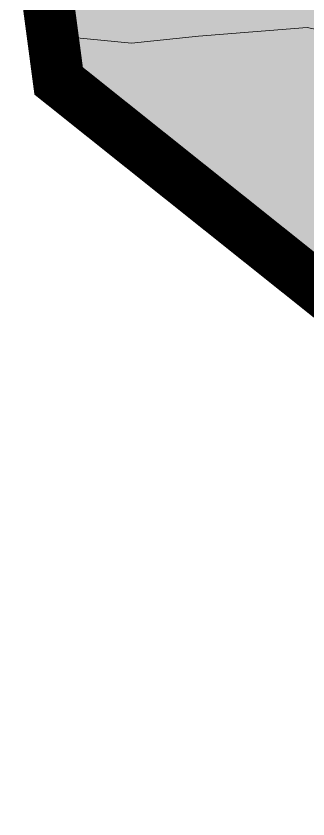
# Model space of a CAD drawing. Header units: inches. Extents: x 218980 to 233865, y 587194 to 599270.
# Drawn here: x 219012.58 to 219018.23, y 587364.49 to 587380.04 of the extents above; entities that cross this region are included whole.
import ezdxf

# ---------------------------------------------------------------- set-up
doc = ezdxf.new("R2010")
doc.units = ezdxf.units.IN
doc.header["$MEASUREMENT"] = 0
for name, pattern in [('01', [0]), ('DASHDOT2', [0.5, 0.25, -0.125, 0, -0.125]), ('State_Boundary_2', [13.5, 5, -1.6, 0.3, -1.6, 5])]:
    doc.linetypes.add(name, pattern=pattern)
doc.layers.get('0').update_dxf_attribs({"lineweight": 0})
for name, color, linetype, lineweight in [('Minor Contour', 250, 'Continuous', 0), ('Planning Boundary', 222, '01', 0), ('Proposed Services', 11, '01', 0), ('Proposed Urban Design', 250, 'Continuous', 0), ('Town Boundary', 220, 'DASHDOT2', 30)]:
    doc.layers.add(name, color=color, linetype=linetype, lineweight=lineweight)
doc.layers.add('Open Space Within Settlement Passive', color=7, linetype='01', lineweight=0, true_color=0xcbe279)

# ---------------------------------------------------------------- blocks, each defined once
blk = doc.blocks.new('tree2')
at = {"color": 62}
for p, q in [((325192.549, 3048392.34), (325192.583, 3048392.478)), ((325192.583, 3048392.478), (325192.737, 3048392.539)), ((325192.737, 3048392.539), (325192.955, 3048392.459)), ((325192.822, 3048392.199), (325192.549, 3048392.34))]:
    blk.add_line(p, q, dxfattribs=at)

msp = doc.modelspace()

# ---------------------------------------------------------------- hatches: boundary and pattern name
at = {"layer": 'Open Space Within Settlement Passive'}
h = msp.add_hatch(color=256, dxfattribs=at)
h.dxf.hatch_style = 1
h.paths.add_polyline_path([(219005.365, 587428.465), (219007.511, 587431.444), (218991.285, 587443.136), (218991.841, 587441.632), (219001.372, 587412.667), (219011.65, 587392.01), (219013.407, 587378.786), (219026.788, 587368.102), (219038.837, 587384.825), (219019.283, 587398.741), (219028.637, 587411.723), (219022.389, 587416.169)])

# ---------------------------------------------------------------- linework, layer by layer
at = {"layer": 'Minor Contour'}
msp.add_lwpolyline([(219013.243, 587380.023), (219013.692, 587379.624), (219014.818, 587379.52), (219016.113, 587379.652), (219018.221, 587379.818), (219030.85, 587377.146), (219035.26, 587376.803), (219041.885, 587378.293), (219052.389, 587376.221), (219057.193, 587375.724), (219059.786, 587376.403), (219061.235, 587377.402), (219065.43, 587377.856), (219068.982, 587377.856), (219072.169, 587378.039), (219074.497, 587377.489), (219078.034, 587376.715), (219081.391, 587376.487), (219085.303, 587376.682), (219090.127, 587377.145), (219092.504, 587378.783), (219095.205, 587380.064)], dxfattribs=at)
at = {"layer": 'Planning Boundary', "lineweight": 5, "const_width": 1}
msp.add_lwpolyline([(219180.099, 587615.206), (219179.48, 587586.322), (219133.366, 587559.17), (219091.397, 587544.284), (219048.906, 587533.2), (219016.853, 587502.186), (219012.006, 587498.151), (218982.942, 587477.15), (218980.217, 587473.076), (218991.841, 587441.632), (219001.372, 587412.667), (219011.65, 587392.01), (219013.407, 587378.786), (219038.086, 587359.082), (219059.345, 587348.467), (219066.33, 587345.89), (219084.986, 587342.099), (219126.328, 587356.355), (219182.073, 587360.455), (219185.948, 587349.321), (219219.5, 587319.342), (219222.284, 587310.428)], dxfattribs=at)
at = {"layer": 'Proposed Services'}
msp.add_lwpolyline([(219005.365, 587428.465), (219007.511, 587431.444), (218991.285, 587443.136), (218991.841, 587441.632), (219001.372, 587412.667), (219011.65, 587392.01), (219013.407, 587378.786), (219026.788, 587368.102), (219038.837, 587384.825), (219019.283, 587398.741), (219028.637, 587411.723), (219022.389, 587416.169)], close=True, dxfattribs=at)
at = {"layer": 'Town Boundary', "linetype": 'State_Boundary_2'}
msp.add_lwpolyline([(219222.284, 587310.428), (219219.5, 587319.342), (219185.948, 587349.321), (219182.073, 587360.455), (219126.328, 587356.355), (219084.986, 587342.099), (219066.33, 587345.89), (219059.345, 587348.467), (219038.086, 587359.082), (219013.407, 587378.786), (219011.65, 587392.01), (219001.372, 587412.667), (218991.841, 587441.632), (218980.217, 587473.076), (218982.942, 587477.15), (219012.006, 587498.151), (219016.853, 587502.186), (219048.906, 587533.2), (219091.397, 587544.284), (219133.366, 587559.17), (219179.48, 587586.322), (219180.099, 587615.206)], dxfattribs=at)

# ---------------------------------------------------------------- block references
at = {"layer": 'Proposed Urban Design'}
msp.add_blockref('tree2', (-106174.521, -2461017.873), dxfattribs=at)

doc.saveas('drawing.dxf')
